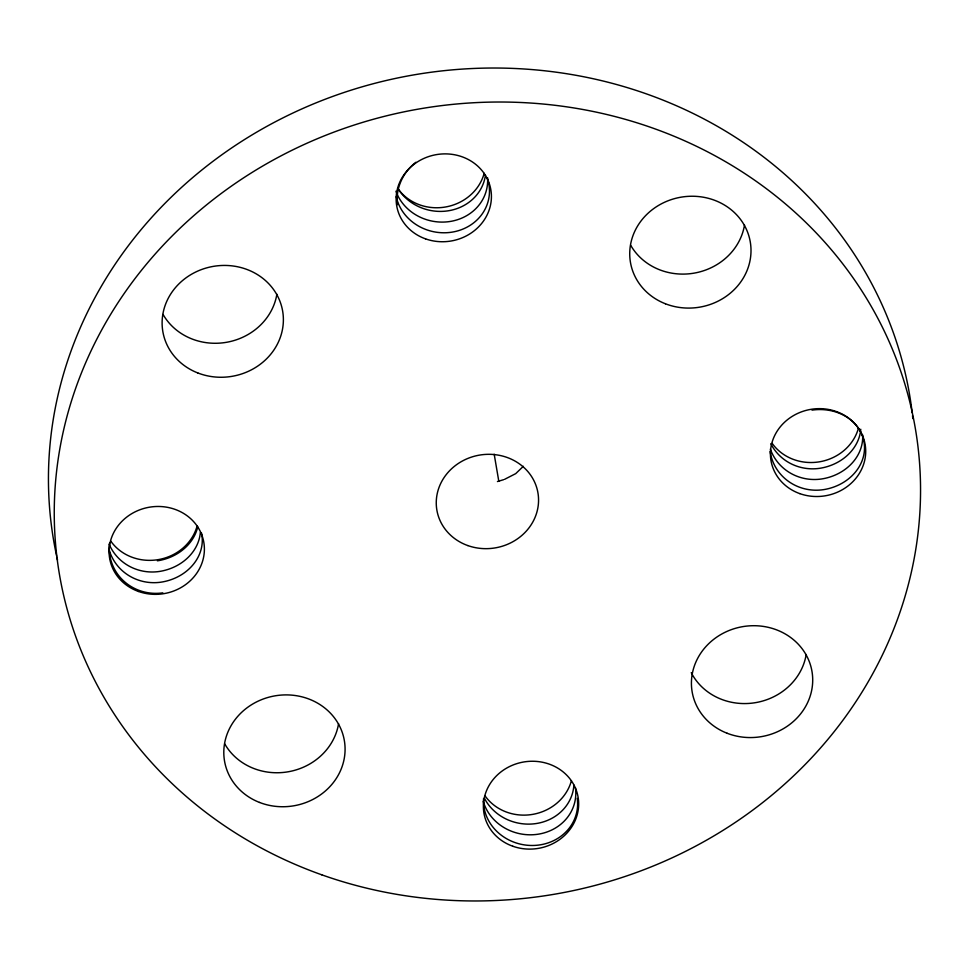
<?xml version="1.0" encoding="UTF-8"?>
<svg xmlns="http://www.w3.org/2000/svg" width="969" height="969" viewBox="0 0 969 969"><rect width="100%" height="100%" fill="white"/><g stroke="black" fill="none" stroke-linecap="round" stroke-linejoin="round"><path stroke-width="1.45" d="M523.333 466.307L515.714 473.635L504.607 479.328M503.638 479.679L497.436 481.557M494.19 454.231L498.793 481.193M56.565 555.673A434.124 398.416 -9.7 0 1 416.222 74.48A434.124 398.416 -9.7 0 1 912.18 412.733M912.507 415.665A434.124 398.416 -9.7 0 1 912.822 418.596M57.522 559.985A434.124 398.416 -9.7 0 1 56.88 557.114M806.196 654.511A60.781 55.778 -9.7 0 1 754.815 702.767A60.781 55.778 -9.7 0 1 691.26 672.656M338.581 723.698A60.781 55.778 -9.7 0 1 288.447 771.736A60.781 55.778 -9.7 0 1 224.747 743.901M276.88 294.225A60.781 55.778 -9.7 0 1 226.746 342.263A60.781 55.778 -9.7 0 1 163.058 314.428M744.507 225.038A60.781 55.778 -9.7 0 1 694.373 273.088A60.781 55.778 -9.7 0 1 630.686 245.254M197.143 525.901A47.76 43.823 -9.7 0 1 158.65 559.561A47.76 43.823 -9.7 0 1 110.841 541.223M484.185 173.294A47.76 43.823 -9.7 0 1 445.679 206.966A47.76 43.823 -9.7 0 1 397.884 188.616M858.473 428.056A47.76 43.823 -9.7 0 1 819.968 461.728A47.76 43.823 -9.7 0 1 772.172 443.378M571.431 780.663A47.76 43.823 -9.7 0 1 532.926 814.335A47.76 43.823 -9.7 0 1 485.13 795.985M485.469 175.026A47.215 42.951 10.6 0 1 447.811 210.867A47.215 42.951 10.6 0 1 397.653 188.047M396.224 196.646A47.215 42.951 10.6 0 0 450.016 232.427A47.215 42.951 10.6 0 0 489.091 185.624A47.215 42.818 -29.7 0 0 487.104 177.799M487.552 177.642A47.215 42.951 10.6 0 1 449.64 221.55A47.215 42.951 10.6 0 1 395.909 191.232M397.556 204.641A47.215 42.818 -29.7 0 1 415.895 162.247M770.791 443.705A47.215 45.591 -10.5 0 0 819.604 468.33A47.215 40.177 -9.3 0 0 860.763 429.243M770.355 449.107A47.215 45.591 -10.5 0 0 821.421 479.001A47.215 40.177 -9.3 0 0 862.616 434.851M811.974 410.129A47.215 40.177 -9.3 0 1 864.178 443.015A47.215 40.177 -9.3 0 1 823.25 489.696A47.215 45.591 -10.5 0 1 770.125 451.457M575.429 787.652A47.215 42.951 10.6 0 1 537.795 834.261A47.215 42.951 10.6 0 1 483.228 801.327M573.902 785.06A47.215 42.951 10.6 0 1 535.978 823.577A47.215 42.951 10.6 0 1 484.452 798.323M577.245 798.335A47.215 42.951 10.6 0 1 536.717 845.283A47.215 42.951 10.6 0 1 483.894 806.68A47.215 42.818 -29.7 0 1 483.579 798.492M109.073 549.556A47.215 45.591 -10.5 0 0 161.011 582.175A47.215 40.177 -9.3 0 0 201.504 533.023M109.158 544.275A47.215 45.591 -10.5 0 0 159.195 571.492A47.215 40.177 -9.3 0 0 200.353 532.417M162.84 592.858A47.215 45.591 -10.5 0 1 109.545 543.185M197.749 526.785A47.215 40.177 -9.3 0 1 157.366 560.821M321.756 874.813A434.124 398.416 -9.7 0 0 916.831 437.964A434.124 398.416 -9.7 0 0 223.621 191.705A434.124 398.416 -9.7 0 0 321.756 874.813M665.437 303.781A60.781 55.778 -9.7 0 0 750.709 245.012A60.781 55.778 -9.7 0 0 654.971 207.705A60.781 55.778 -9.7 0 0 665.437 303.781M727.125 733.254A60.781 55.778 -9.7 0 0 812.41 674.485A60.781 55.778 -9.7 0 0 716.66 637.178A60.781 55.778 -9.7 0 0 727.125 733.254M259.498 802.429A60.781 55.778 -9.7 0 0 344.782 743.671A60.781 55.778 -9.7 0 0 249.033 706.365A60.781 55.778 -9.7 0 0 259.498 802.429M197.809 372.956A60.781 55.778 -9.7 0 0 283.081 314.198A60.781 55.778 -9.7 0 0 187.344 276.892A60.781 55.778 -9.7 0 0 197.809 372.956M467.845 545.583A51.272 47.057 -9.7 0 0 538.122 493.996A51.272 47.057 -9.7 0 0 456.254 464.902A51.272 47.057 -9.7 0 0 467.845 545.583M138.519 591.478A47.76 43.823 -9.7 0 0 203.987 543.427A47.76 43.823 -9.7 0 0 127.726 516.332A47.76 43.823 -9.7 0 0 138.519 591.478M425.561 238.871A47.76 43.823 -9.7 0 0 491.017 190.82A47.76 43.823 -9.7 0 0 414.768 163.737A47.76 43.823 -9.7 0 0 425.561 238.871M799.849 493.645A47.76 43.823 -9.7 0 0 865.305 445.595A47.76 43.823 -9.7 0 0 789.057 418.499A47.76 43.823 -9.7 0 0 799.849 493.645M512.807 846.24A47.76 43.823 -9.7 0 0 578.263 798.19A47.76 43.823 -9.7 0 0 502.015 771.106A47.76 43.823 -9.7 0 0 512.807 846.24"/></g></svg>
